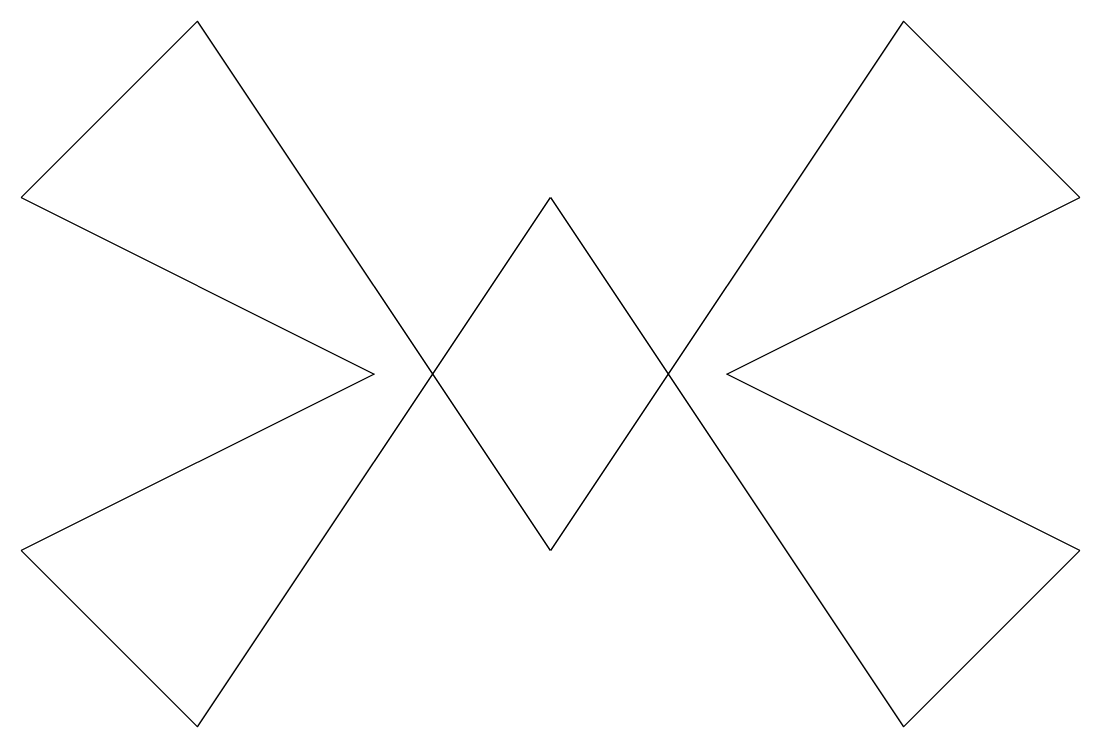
# Model space of a CAD drawing. Header units: metres. Extents: x -0.376 to 0.374, y -0.25 to 0.25.
import ezdxf

# ---------------------------------------------------------------- set-up
doc = ezdxf.new("R2010")
doc.units = ezdxf.units.M

msp = doc.modelspace()

# ---------------------------------------------------------------- linework, layer by layer
at = {"layer": 'SmartHairs'}
msp.add_polyline3d([(0.374374, -0.125, 0), (0.124374, 0, 0), (0.374374, 0.125, 0), (0.249374, 0.25, 0), (-0.000626, -0.125, 0), (-0.250626, 0.25, 0), (-0.375626, 0.125, 0), (-0.125626, 0, 0), (-0.375626, -0.125, 0), (-0.250626, -0.25, 0), (-0.000626, 0.125, 0), (0.249374, -0.25, 0)], close=True, dxfattribs=at)

doc.saveas('drawing.dxf')
